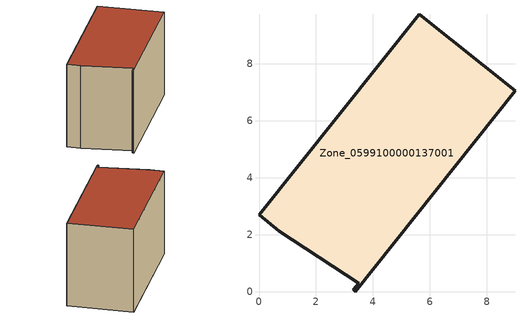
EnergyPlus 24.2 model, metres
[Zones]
Zone_0599100000137001
 floor ground (C_G): 3.31,0.06 3.5,0.3 0.71,2.12 0,2.69 5.62,9.73 8.99,7.05 3.38,0 z0.48
 wall outside (C_F): 3.38,0 8.99,7.05 5.62,9.73 0,2.69 0.71,2.12 3.5,0.3 3.31,0.06 3.38,0 z0.48:6.22
 roof outside (C_R): 3.5,0.3 3.31,0.06 3.38,0 8.99,7.05 5.62,9.73 0,2.69 0.71,2.12 z6.22
[BUILDING]
Pand.0599100000137001: North Axis=0; Terrain=City; Loads Convergence Tolerance Value=0.04; Temperature Convergence Tolerance Value=0.4; Solar Distribution=FullExterior; Maximum Number of Warmup Days=25; Minimum Number of Warmup Days=1
[Site:Location]
Rotterdam.The.Hague.AP_ZH_NLD Design_Conditions: Latitude=51.96; Longitude=4.45; Time Zone=1; Elevation=-4.5
[SITE:GROUNDTEMPERATURE:BUILDINGSURFACE]
18, 18, 18, 18, 18, 18, 18, 18, 18, 18, 18, 18
[MATERIAL] Thermal Absorptance=0.9; Solar Absorptance=0.7; Visible Absorptance=0.7
Name | Roughness | Thickness | Conductivity | Density | Specific Heat
G.TI.1946-1964 | MediumSmooth | 0.15 | 1 | 540 | 1210
F.TI.1946-1964 | Rough | 0.3 | 0.857143 | 1920 | 840
R.TI.1946-1964 | MediumRough | 0.2 | 0.277778 | 1500 | 1000
[CONSTRUCTION]
C_G: G.TI.1946-1964
C_F: F.TI.1946-1964
C_R: R.TI.1946-1964
[ZONE]
Zone_0599100000137001: Type=1; Multiplier=1; Ceiling Height=Autocalculate; Volume=Autocalculate; Floor Area=autocalculate; Part of Total Floor Area=Yes
[ZONEINFILTRATION:DESIGNFLOWRATE]
Infil_Zone_0599100000137001: Zone or ZoneList or Space or SpaceList=Zone_0599100000137001; Schedule=AlwaysOn; Design Flow Rate Calculation Method=Flow/Area; Flow Rate per Floor Area=0.003; Constant Term Coefficient=1; Temperature Term Coefficient=0; Velocity Term Coefficient=0; Velocity Squared Term Coefficient=0
[HVACTEMPLATE:ZONE:IDEALLOADSAIRSYSTEM]
Zone_0599100000137001: Maximum Heating Supply Air Temperature=50; Minimum Cooling Supply Air Temperature=13; Maximum Heating Supply Air Humidity Ratio=0.0156; Minimum Cooling Supply Air Humidity Ratio=0.0077; Heating Limit=NoLimit; Cooling Limit=NoLimit; Dehumidification Control Type=ConstantSensibleHeatRatio; Cooling Sensible Heat Ratio=0.7; Dehumidification Setpoint=60; Humidification Control Type=None; Humidification Setpoint=30; Outdoor Air Method=None; Outdoor Air Flow Rate per Person=0.00944; Outdoor Air Flow Rate per Zone Floor Area=0; Outdoor Air Flow Rate per Zone=0; Demand Controlled Ventilation Type=None; Outdoor Air Economizer Type=NoEconomizer; Heat Recovery Type=None; Sensible Heat Recovery Effectiveness=0.7; Latent Heat Recovery Effectiveness=0.65
[ZONECONTROL:THERMOSTAT]
ThermostatControl_Zone_0599100000137001: Zone or ZoneList=Zone_0599100000137001; Control Type Schedule=DualSetpointControlType; Control 1=Thermostat_Zone_0599100000137001; Temperature Difference Between Cutout And Setpoint=0
[THERMOSTATSETPOINT:DUALSETPOINT]
Thermostat_Zone_0599100000137001: Heating Setpoint Temperature Schedule=HeatingSetpoint_Zone_0599100000137001; Cooling Setpoint Temperature Schedule=CoolingSetpoint_Zone_0599100000137001
[SCHEDULE:COMPACT]
HeatingSetpoint_Zone_0599100000137001: Through: 12/31, For: AllDays, Until: 24:00, 21
CoolingSetpoint_Zone_0599100000137001: Through: 12/31, For: AllDays, Until: 24:00, 24
DualSetpointControlType: Through: 12/31, For: AllDays, Until: 24:00, 4
AlwaysOn: Through: 12/31, For: AllDays, Until: 24:00, 1
